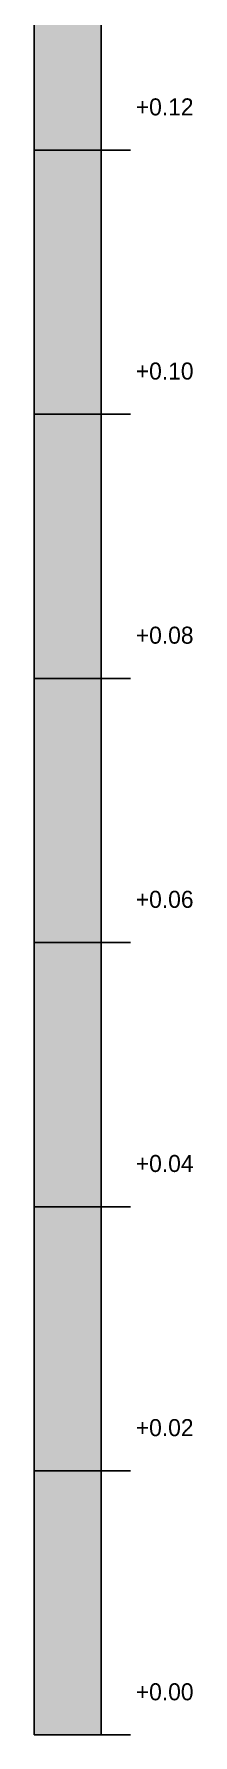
# Model space of a CAD drawing. Header units: inches. Extents: x -100 to 147, y -140 to 41.
# Drawn here: x 129.1 to 137.5, y -140.2 to -49.6 of the extents above; entities that cross this region are included whole.
import ezdxf

# ---------------------------------------------------------------- set-up
doc = ezdxf.new("R2010")
doc.units = ezdxf.units.IN
doc.header["$MEASUREMENT"] = 0
doc.layers.add('Legend', color=7, linetype='Continuous')
doc.layers.add('Legend @ 1', color=7, linetype='Continuous')

msp = doc.modelspace()

# ---------------------------------------------------------------- linework, layer by layer
at = {"layer": 'Legend', "color": 18, "true_color": 0x000000, "transparency": 33554687}
for p, q in [((129.06015, -55.752449), (129.06015, -41.684208)), ((132.612732, -41.684208), (132.612732, -55.752449)), ((132.612732, -55.752449), (129.06015, -55.752449)), ((129.06015, -55.752449), (132.612732, -55.752449)), ((129.06015, -69.820686), (129.06015, -55.752449)), ((132.612732, -55.752449), (132.612732, -69.820686)), ((132.612732, -69.820686), (129.06015, -69.820686)), ((129.06015, -69.820686), (132.612732, -69.820686)), ((129.06015, -83.888931), (129.06015, -69.820686)), ((132.612732, -69.820686), (132.612732, -83.888931)), ((132.612732, -83.888931), (129.06015, -83.888931)), ((129.06015, -83.888931), (132.612732, -83.888931)), ((129.06015, -97.957176), (129.06015, -83.888931)), ((132.612732, -83.888931), (132.612732, -97.957176)), ((132.612732, -97.957176), (129.06015, -97.957176)), ((129.06015, -97.957176), (132.612732, -97.957176)), ((129.06015, -112.025414), (129.06015, -97.957176)), ((132.612732, -97.957176), (132.612732, -112.025414)), ((132.612732, -112.025414), (129.06015, -112.025414)), ((129.06015, -112.025414), (132.612732, -112.025414)), ((129.06015, -126.093658), (129.06015, -112.025414)), ((132.612732, -112.025414), (132.612732, -126.093658)), ((132.612732, -126.093658), (129.06015, -126.093658)), ((129.06015, -126.093658), (132.612732, -126.093658)), ((129.06015, -140.161896), (129.06015, -126.093658)), ((132.612732, -126.093658), (132.612732, -140.161896)), ((132.612732, -140.161896), (129.06015, -140.161896))]:
    msp.add_line(p, q, dxfattribs=at)
at = {"layer": 'Legend', "color": 253, "true_color": 0x999999, "transparency": 33554687}
for p, q in [((132.612732, -55.752449), (134.175873, -55.752449)), ((132.612732, -69.820686), (134.175873, -69.820686)), ((132.612732, -83.888931), (134.175873, -83.888931)), ((132.612732, -97.957176), (134.175873, -97.957176)), ((132.612732, -112.025414), (134.175873, -112.025414)), ((132.612732, -126.093658), (134.175873, -126.093658)), ((132.612732, -140.161896), (134.175873, -140.161896))]:
    msp.add_line(p, q, dxfattribs=at)
at = {"layer": 'Legend', "color": 60, "true_color": 0xaaff00, "transparency": 33554687}
msp.add_solid([(129.06015, -41.684208), (132.612732, -41.684208), (129.06015, -55.752449), (132.612732, -55.752449)], dxfattribs=at)
at = {"layer": 'Legend', "color": 80, "true_color": 0x38ff00, "transparency": 33554687}
msp.add_solid([(129.06015, -55.752449), (132.612732, -55.752449), (129.06015, -69.820686), (132.612732, -69.820686)], dxfattribs=at)
at = {"layer": 'Legend', "color": 100, "true_color": 0x00ff38, "transparency": 33554687}
msp.add_solid([(129.06015, -69.820686), (132.612732, -69.820686), (129.06015, -83.888931), (132.612732, -83.888931)], dxfattribs=at)
at = {"layer": 'Legend', "color": 120, "true_color": 0x00ffaa, "transparency": 33554687}
msp.add_solid([(129.06015, -83.888931), (132.612732, -83.888931), (129.06015, -97.957176), (132.612732, -97.957176)], dxfattribs=at)
at = {"layer": 'Legend', "color": 4, "true_color": 0x00e2ff, "transparency": 33554687}
msp.add_solid([(129.06015, -97.957176), (132.612732, -97.957176), (129.06015, -112.025414), (132.612732, -112.025414)], dxfattribs=at)
at = {"layer": 'Legend', "color": 150, "true_color": 0x0071ff, "transparency": 33554687}
msp.add_solid([(129.06015, -112.025414), (132.612732, -112.025414), (129.06015, -126.093658), (132.612732, -126.093658)], dxfattribs=at)
at = {"layer": 'Legend', "color": 5, "true_color": 0x0000ff, "transparency": 33554687}
msp.add_solid([(129.06015, -126.093658), (132.612732, -126.093658), (129.06015, -140.161896), (132.612732, -140.161896)], dxfattribs=at)

# ---------------------------------------------------------------- texts
at = {"layer": 'Legend @ 1', "color": 7, "true_color": 0xffffff}
for s, p in [('+0.12', (134.46008, -53.905104)), ('+0.10', (134.46008, -67.973345)), ('+0.08', (134.46008, -82.041586)), ('+0.06', (134.46008, -96.109828)), ('+0.04', (134.46008, -110.178069)), ('+0.02', (134.46008, -124.246311)), ('+0.00', (134.46008, -138.314552))]:
    msp.add_text(s, height=0.90662, dxfattribs=at).set_placement(p)

doc.saveas('drawing.dxf')
